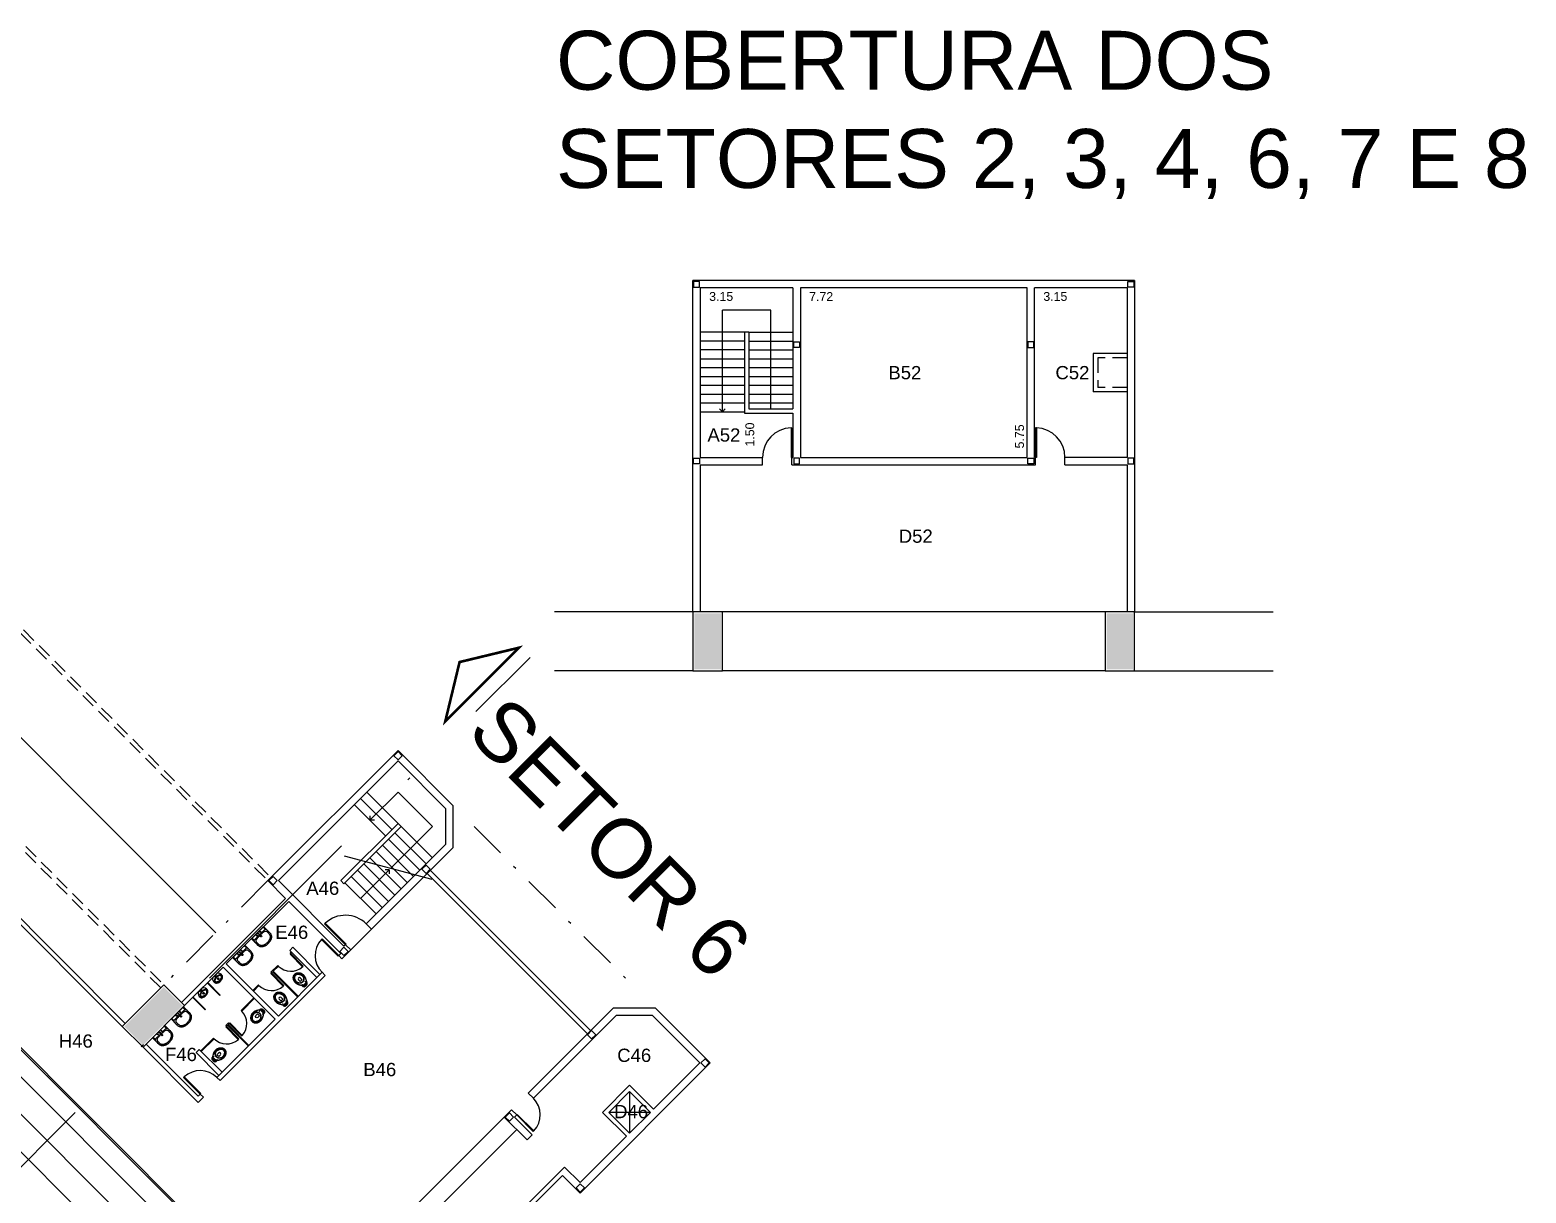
# Model space of a CAD drawing. Extents: x 1306 to 1544, y -75 to 211.
# Drawn here: x 1461 to 1511.8, y 171.7 to 211.2 of the extents above; entities that cross this region are included whole.
import ezdxf

# ---------------------------------------------------------------- set-up
doc = ezdxf.new("R2010")
doc.units = 0
doc.header["$LTSCALE"] = 2
doc.header["$PDMODE"] = 3
doc.linetypes.add('DASHDOT2', pattern=[12.7, 6.35, -3.175, 0, -3.175])
doc.linetypes.add('HIDDEN', pattern=[0.375, 0.25, -0.125])
doc.layers.get('0').update_dxf_attribs({"linetype": 'CONTINUOUS'})
doc.layers.get('DEFPOINTS').update_dxf_attribs({"linetype": 'CONTINUOUS'})
for name, color, linetype in [('01', 1, 'CONTINUOUS'), ('06', 6, 'CONTINUOUS'), ('ARQUIBANCADA-ARY', 2, 'CONTINUOUS'), ('DIVISÓRIAS-ARY', 2, 'CONTINUOUS'), ('ESQUADRIA-ARY', 2, 'CONTINUOUS'), ('HACHURAS-ARY', 9, 'CONTINUOUS'), ('INDIC-CORTE-TBS', 4, 'DASHDOT2'), ('INDICAÇÕES-ARY', 2, 'CONTINUOUS'), ('L_DECA', 7, 'CONTINUOUS'), ('PAREDE-ALTA-ARY', 1, 'CONTINUOUS'), ('PAREDE-BAIXA-ARY', 2, 'CONTINUOUS'), ('PEÇAS-SANIT-ARY', 7, 'CONTINUOUS'), ('PILARES-PRINC-ARY', 5, 'CONTINUOUS'), ('PILARES-SECUND-ARY', 5, 'CONTINUOUS'), ('PROJ-COBERTURA-ARY', 7, 'DASHDOT2'), ('PROJEÇÕES-VT-ARY', 7, 'HIDDEN'), ('RAMPA-INT-ARY', 7, 'CONTINUOUS'), ('RAMPA-PROJ-ARY', 7, 'HIDDEN'), ('TEXTO-PB-COR-ARY', 12, 'CONTINUOUS'), ('TEXTO-PB-COTAS-ARY', 12, 'CONTINUOUS'), ('TEXTOG-EP-ARY', 11, 'CONTINUOUS')]:
    doc.layers.add(name, color=color, linetype=linetype)
doc.styles.add('ARIAL', font='arial.ttf', dxfattribs={"height": 0.5})
doc.styles.add('SEM_ESCALA', font='arial.ttf')
doc.dimstyles.new('DIMTIC100-ARY', dxfattribs={"dimtxt": 0.3, "dimasz": 0.12, "dimexe": 0.1, "dimexo": 0.15, "dimgap": 0.1, "dimtad": 1, "dimjust": 1, "dimtoh": 1, "dimrnd": 0.01, "dimzin": 0, "dimdsep": 46, "dimtxsty": 'SEM_ESCALA', "dimblk1": 'NONE', "dimblk2": 'NONE', "dimsah": 1, "dimcen": -0.1, "dimdle": 0.06, "dimse1": 1, "dimse2": 1, "dimsd1": 1, "dimsd2": 1, "dimclrd": 1, "dimclre": 1, "dimclrt": 2, "dimadec": 0, "dimazin": 0, "dimtfac": 1, "dimtix": 1, "dimtmove": 2, "dimatfit": 3, "dimldrblk": 'NONE', "dimfxl": 1, "dimtolj": 1, "dimtzin": 0, "dimarcsym": 0})

# ---------------------------------------------------------------- blocks, each defined once
blk = doc.blocks.new('RAV10')
at = {"layer": 'L_DECA'}
blk.add_lwpolyline([(4.6, -12.9), (8.2, -12.9), (8.2, -12.9), (8.7, -13), (9.2, -13.2), (9.6, -13.5), (9.9, -14), (10.1, -14.3), (10.1, -14.3), (10.1, -14.3), (10.1, -14.3), (10.1, -14.3), (10.1, -14.3), (12.2, -18), (12.2, -18), (12.5, -18.6), (12.8, -19.1), (13.1, -19.6), (13.3, -20.1), (13.3, -20.1), (13.6, -20.6), (13.9, -21.1), (14.2, -21.5), (14.5, -22.1), (14.7, -22.6), (15, -23.1), (15.3, -23.6), (15.5, -24.1), (15.5, -24.1), (15.9, -24.8), (16.3, -25.6), (16.6, -26.3), (16.9, -27), (17.2, -27.8), (17.5, -28.6), (17.8, -29.4), (18, -30.2), (18, -30.2), (18.3, -31.4), (18.6, -32.6), (18.8, -33.9), (19, -35.2), (19.1, -36.4), (19.1, -37.7), (19.1, -39), (19, -40.3), (19, -40.3), (18.8, -41.6), (18.6, -42.9), (18.2, -44.2), (17.9, -45.5), (17.4, -46.8), (16.9, -48), (16.4, -49.3), (15.8, -50.4), (15.8, -50.4), (15.2, -51.4), (14.6, -52.3), (13.9, -53.1), (13.3, -53.9), (12.5, -54.8), (11.7, -55.5), (10.9, -56.3), (10.1, -57), (10.1, -57), (9, -57.8), (7.9, -58.5), (6.6, -59.1), (5.4, -59.6), (4.1, -60), (2.8, -60.3), (1.4, -60.4), (0, -60.5), (0, -60.5), (-1.4, -60.4), (-2.7, -60.3), (-4, -60), (-5.3, -59.6), (-6.6, -59.1), (-7.8, -58.5), (-9, -57.8), (-10.1, -57), (-10.1, -57), (-10.9, -56.3), (-11.7, -55.5), (-12.5, -54.8), (-13.2, -53.9), (-13.9, -53.1), (-14.5, -52.3), (-15.1, -51.4), (-15.7, -50.4), (-15.7, -50.4), (-16.3, -49.3), (-16.9, -48), (-17.4, -46.8), (-17.8, -45.5), (-18.2, -44.2), (-18.5, -42.9), (-18.7, -41.6), (-19, -40.3), (-19, -40.3), (-19, -39), (-19, -37.7), (-19, -36.4), (-18.9, -35.2), (-18.7, -33.9), (-18.5, -32.6), (-18.2, -31.4), (-17.9, -30.2), (-17.9, -30.2), (-17.7, -29.4), (-17.4, -28.6), (-17.1, -27.8), (-16.9, -27), (-16.6, -26.3), (-16.2, -25.6), (-15.8, -24.8), (-15.5, -24.1), (-15.5, -24.1), (-15.2, -23.6), (-15, -23.1), (-14.7, -22.6), (-14.4, -22.1), (-14.2, -21.5), (-13.9, -21.1), (-13.6, -20.6), (-13.3, -20.1), (-13.3, -20.1), (-13.1, -19.6), (-12.8, -19.1), (-12.4, -18.6), (-12.1, -18), (-10.1, -14.3), (-10.1, -14.3), (-10.1, -14.3), (-10.1, -14.3), (-10.1, -14.3), (-10.1, -14.3), (-9.8, -14), (-9.8, -14), (-9.6, -13.5), (-9.1, -13.2), (-8.6, -13), (-8.1, -12.9), (-4.5, -12.9)], dxfattribs=at)
at = {"layer": 'L_DECA', "color": 1}
for points in [[(12.2, -18), (13.3, -20.1), (13.3, -20.1), (13.6, -20.6), (13.8, -21.1), (14.1, -21.5), (14.3, -22.1), (14.5, -22.6), (14.7, -23.1), (15, -23.6), (15.2, -24.1), (15.2, -24.1), (15.5, -24.8), (15.9, -25.6), (16.2, -26.3), (16.6, -27.1), (16.9, -27.8), (17.1, -28.5), (17.4, -29.4), (17.6, -30.2), (17.6, -30.2), (17.9, -31.4), (18.1, -32.6), (18.3, -33.9), (18.5, -35.2), (18.5, -36.4), (18.5, -37.7), (18.5, -39), (18.4, -40.3), (18.4, -40.3), (18.2, -41.6), (17.9, -42.9), (17.6, -44.2), (17.2, -45.5), (16.7, -46.8), (16.2, -48), (15.6, -49.3), (15, -50.4), (15, -50.4), (14.4, -51.2), (13.9, -52), (13.3, -52.8), (12.8, -53.5), (12.2, -54.2), (11.5, -54.9), (10.9, -55.5), (10.1, -56.2), (10.1, -56.2), (9, -57.1), (7.9, -57.8), (6.6, -58.4), (5.4, -58.9), (4.1, -59.3), (2.8, -59.6), (1.4, -59.8), (0, -59.8), (0, -59.8), (-1.4, -59.8), (-2.7, -59.6), (-4.1, -59.3), (-5.3, -58.9), (-6.6, -58.4), (-7.8, -57.8), (-9, -57.1), (-10.1, -56.2), (-10.1, -56.2), (-10.8, -55.5), (-11.5, -54.9), (-12.1, -54.2), (-12.7, -53.5), (-13.3, -52.8), (-13.9, -52), (-14.4, -51.2), (-14.9, -50.4), (-14.9, -50.4), (-15.5, -49.3), (-16.1, -48), (-16.6, -46.8), (-17.1, -45.5), (-17.5, -44.2), (-17.9, -42.9), (-18.1, -41.6), (-18.3, -40.3), (-18.3, -40.3), (-18.4, -39.1), (-18.5, -37.7), (-18.5, -36.4), (-18.4, -35.2), (-18.2, -33.9), (-18, -32.6), (-17.8, -31.4), (-17.5, -30.2), (-17.5, -30.2), (-17.3, -29.4), (-17, -28.6), (-16.8, -27.8), (-16.5, -27.1), (-16.2, -26.3), (-15.8, -25.6), (-15.5, -24.8), (-15.2, -24.1), (-15.2, -24.1), (-15, -23.6), (-14.7, -23.1), (-14.5, -22.6), (-14.2, -22.1), (-14, -21.5), (-13.7, -21.1), (-13.5, -20.6), (-13.2, -20.1), (-12.1, -18)], [(-12.9, -30.2), (-12.9, -30.2), (-12.4, -29.3), (-11.9, -28.4), (-11.2, -27.7), (-10.6, -26.9), (-9.9, -26.2), (-9.2, -25.6), (-8.4, -25), (-7.5, -24.4), (-6.7, -23.9), (-5.8, -23.5), (-4.9, -23.1), (-3.9, -22.8), (-3, -22.6), (-2, -22.4), (-1, -22.3), (0, -22.2), (0, -22.2), (1, -22.3), (2, -22.4), (3, -22.6), (4, -22.8), (5, -23.1), (5.8, -23.5), (6.8, -23.9), (7.6, -24.4), (8.5, -25), (9.3, -25.6), (10, -26.2), (10.6, -26.9), (11.3, -27.7), (12, -28.4), (12.5, -29.3), (13, -30.2), (13, -30.2), (13.6, -31.3), (14, -32.6), (14.3, -33.8), (14.6, -35.1), (14.7, -36.4), (14.7, -37.7), (14.7, -39), (14.4, -40.3), (14.4, -40.3), (14.2, -41.6), (13.8, -42.9), (13.4, -44.2), (12.9, -45.5), (12.4, -46.8), (11.7, -48), (11.1, -49.3), (10.4, -50.4), (10.4, -50.4), (9.4, -51.7), (8.4, -52.8), (7.2, -53.8), (5.9, -54.6), (4.5, -55.2), (3.1, -55.8), (1.5, -56.1), (0, -56.2), (0, -56.2), (-1.5, -56.1), (-3.1, -55.8), (-4.4, -55.2), (-5.8, -54.6), (-7.1, -53.8), (-8.3, -52.8), (-9.3, -51.7), (-10.3, -50.4), (-10.3, -50.4), (-11, -49.3), (-11.7, -48), (-12.3, -46.8), (-12.8, -45.5), (-13.3, -44.2), (-13.7, -42.9), (-14.1, -41.6), (-14.4, -40.3), (-14.4, -40.3), (-14.6, -39), (-14.7, -37.7), (-14.6, -36.4), (-14.5, -35.1), (-14.2, -33.8), (-13.9, -32.6), (-13.5, -31.3), (-12.9, -30.2)], [(-12, -30.2), (-12, -30.2), (-11.5, -29.4), (-11, -28.6), (-10.4, -27.9), (-9.8, -27.2), (-9.1, -26.7), (-8.5, -26.1), (-7.7, -25.5), (-6.9, -25), (-6.1, -24.6), (-5.3, -24.2), (-4.5, -23.9), (-3.6, -23.6), (-2.8, -23.4), (-1.8, -23.2), (-0.9, -23.2), (0, -23.1), (0, -23.1), (0.9, -23.2), (1.9, -23.2), (2.8, -23.4), (3.6, -23.6), (4.5, -23.9), (5.4, -24.2), (6.2, -24.6), (7, -25), (7.7, -25.5), (8.5, -26.1), (9.2, -26.7), (9.8, -27.2), (10.4, -27.9), (11, -28.6), (11.5, -29.4), (12, -30.2), (12, -30.2), (12.7, -31.3), (13.2, -32.6), (13.6, -33.8), (13.9, -35), (14.1, -36.4), (14.1, -37.7), (14.1, -39), (13.9, -40.3), (13.9, -40.3), (13.6, -41.7), (13.2, -43), (12.8, -44.3), (12.3, -45.5), (11.7, -46.9), (11.1, -48.1), (10.4, -49.3), (9.6, -50.4), (9.6, -50.4), (8.8, -51.6), (7.8, -52.6), (6.7, -53.5), (5.5, -54.2), (4.2, -54.8), (2.8, -55.3), (1.5, -55.5), (0, -55.7), (0, -55.7), (-1.5, -55.5), (-2.8, -55.3), (-4.2, -54.8), (-5.4, -54.2), (-6.6, -53.5), (-7.7, -52.6), (-8.7, -51.6), (-9.6, -50.4), (-9.6, -50.4), (-10.3, -49.3), (-11, -48.1), (-11.7, -46.9), (-12.2, -45.5), (-12.7, -44.3), (-13.1, -43), (-13.5, -41.7), (-13.8, -40.3), (-13.8, -40.3), (-14, -39), (-14.1, -37.7), (-14, -36.4), (-13.9, -35), (-13.6, -33.8), (-13.2, -32.6), (-12.7, -31.3), (-12, -30.2)], [(-7.7, -9.4), (-8.1, -10.1), (-8.5, -10.8), (-8.6, -11.4), (-8.8, -12.2), (-8.8, -13.1)], [(-5.1, -12.9), (-5.1, -9.7), (-5.1, -7.8), (-5.1, -7.8), (-5.2, -7.6), (-5.3, -7.5), (-5.5, -7.4), (-5.9, -7.6), (-5.9, -7.6), (-6.4, -8), (-7.1, -8.6), (-7.7, -9.4)], [(5.1, -9.3), (5, -8.9), (4.6, -8.3), (3.9, -7.8), (3.1, -7.7), (0, -7.7), (-3.1, -7.7), (-3.1, -7.7), (-3.9, -7.8), (-4.5, -8.3), (-5, -8.9), (-5.1, -9.7)], [(4.6, -12.9), (4.6, -12.9), (4.2, -12.9), (3.9, -12.6), (3.6, -12.4), (3.6, -12), (3.6, -10.7), (3.6, -10.7), (3.6, -10.5), (3.6, -10.4), (3.7, -10.2), (3.9, -10.1), (3.9, -10.1), (3.9, -9.9), (3.9, -9.7), (3.8, -9.5), (3.6, -9.4), (0, -9.4), (-3.5, -9.4), (-3.5, -9.4), (-3.7, -9.5), (-3.9, -9.7), (-3.9, -9.9), (-3.8, -10.1), (-3.8, -10.1), (-3.6, -10.2), (-3.6, -10.4), (-3.5, -10.5), (-3.5, -10.7), (-3.5, -12), (-3.5, -12), (-3.6, -12.4), (-3.8, -12.6), (-4.1, -12.9), (-4.5, -12.9)], [(-4.5, -37), (-4.5, -29), (0, -29)], [(3.7, -10.3), (0, -10.3), (-3.6, -10.3)], [(4.6, -37), (4.6, -29), (0, -29)], [(5.1, -12.9), (5.1, -9.7), (5.1, -7.8), (5.1, -7.8), (5.2, -7.6), (5.3, -7.5), (5.5, -7.4), (5.9, -7.6), (5.9, -7.6), (6.4, -8), (7.1, -8.6), (7.7, -9.4)], [(7.7, -9.4), (8.1, -10.1), (8.5, -10.8), (8.6, -11.4), (8.8, -12.2), (8.8, -13.1)]]:
    blk.add_lwpolyline(points, dxfattribs=at)
at = {"layer": 'L_DECA', "color": 7}
for points in [[(10.1, -14.3), (10.1, -14.3), (10.1, -14.3), (10.1, -14.3), (10.1, -14.3), (10.1, -14.3), (9.6, -11.3), (9.6, -11.3), (9.3, -10.2), (8.9, -9.3), (8.3, -8.5), (7.7, -7.7), (6.9, -7), (6.1, -6.5), (5.1, -6.2), (4.1, -5.9), (4.1, -5.9), (3.6, -5.8), (3.1, -5.7), (2.6, -5.6), (2, -5.6), (1.5, -5.6), (1, -5.5), (0.5, -5.5), (0, -5.5), (0, -5.5), (-0.5, -5.5), (-1, -5.5), (-1.5, -5.6), (-2, -5.6), (-2.5, -5.6), (-3, -5.7), (-3.5, -5.8), (-4, -5.9), (-4, -5.9), (-5, -6.2), (-6, -6.5), (-6.9, -7), (-7.6, -7.7), (-8.2, -8.5), (-8.8, -9.3), (-9.3, -10.2), (-9.6, -11.3), (-10, -14.3), (-10, -14.3), (-10, -14.3), (-10, -14.3), (-10, -14.3), (-10.1, -14.3)], [(-4.5, -12.9), (0, -12.9)], [(4.6, -12.9), (0, -12.9)]]:
    blk.add_lwpolyline(points, dxfattribs=at)
at = {"layer": 'L_DECA', "color": 1}
for centre in [(-7.6, -17), (7.6, -17)]:
    blk.add_circle(centre, 0.672, dxfattribs=at)
blk.add_arc((0, -37), 4.56, 180, 0, dxfattribs=at)
blk = doc.blocks.new('DUO04')
at = {"layer": 'L_DECA'}
blk.add_line((-27.8, 0), (27.8, 0), dxfattribs=at)
at = {"layer": 'L_DECA', "color": 1}
for p, q in [((-26.5, -9.9), (-26.5, 0)), ((26.5, -9.9), (26.5, 0)), ((-26.5, -9.9), (0, -9.9)), ((26.5, -9.9), (0, -9.9))]:
    blk.add_line(p, q, dxfattribs=at)
at = {"layer": 'L_DECA', "color": 7}
for points in [[(-27.8, 0), (-27.8, 0), (-28.5, -0.1), (-29.1, -0.3), (-29.4, -0.8), (-29.5, -1.4), (-29.5, -23.9)], [(27.8, 0), (27.8, 0), (28.5, -0.1), (29.1, -0.3), (29.4, -0.8), (29.5, -1.4), (29.5, -23.9)], [(-29.5, -23.9), (-29.5, -29.7), (-29.5, -29.7), (-29.4, -32.1), (-28.9, -34.4), (-28.2, -36.5), (-27.2, -38.6), (-26.1, -40.5), (-24.7, -42.2), (-23.1, -43.8), (-21.3, -45.2), (-21.3, -45.2), (-20.2, -45.9), (-19.1, -46.6), (-18, -47.2), (-16.9, -47.9), (-15.7, -48.4), (-14.5, -49), (-13.3, -49.4), (-12.1, -49.9), (-10.8, -50.3), (-9.5, -50.5), (-8.2, -50.9), (-6.7, -51.1), (-4.8, -51.4), (-2.9, -51.5), (-1.4, -51.5), (0, -51.5)], [(29.5, -23.9), (29.5, -29.7), (29.5, -29.7), (29.4, -32.1), (28.9, -34.4), (28.2, -36.5), (27.2, -38.6), (26.1, -40.5), (24.7, -42.2), (23.1, -43.8), (21.3, -45.2), (21.3, -45.2), (20.2, -45.9), (19.1, -46.6), (18, -47.2), (16.9, -47.9), (15.7, -48.4), (14.5, -49), (13.3, -49.4), (12.1, -49.9), (10.8, -50.3), (9.5, -50.5), (8.2, -50.9), (6.7, -51.1), (4.8, -51.4), (2.9, -51.5), (1.4, -51.5), (0, -51.5)]]:
    blk.add_lwpolyline(points, dxfattribs=at)
at = {"layer": 'L_DECA', "color": 1}
for points in [[(-26.5, -9.9), (-26.9, -10), (-27.5, -10.1), (-28, -10.6), (-28.4, -11.2), (-28.7, -11.9), (-29, -12.7), (-29.2, -13.7), (-29.4, -15), (-29.5, -16.8)], [(0, -12.4), (0, -12.4), (-0.8, -12.4), (-1.4, -12.4), (-1.1, -12.4), (-1.8, -12.4), (-2.5, -12.4), (-3.3, -12.4), (-3.9, -12.4), (-4.7, -12.4), (-7.9, -12.4), (-8.6, -12.4), (-9.3, -12.4), (-10, -12.4), (-10.7, -12.4), (-11.4, -12.4), (-12, -12.4), (-12.7, -12.4), (-12.7, -12.4), (-13.7, -12.4), (-14.7, -12.5), (-15.8, -12.6), (-16.8, -12.8), (-17.8, -13), (-18.8, -13.2), (-19.8, -13.5), (-20.8, -13.7), (-20.8, -13.7), (-21.7, -14.1), (-22.6, -14.7), (-23.3, -15.4), (-23.9, -16.1), (-24.5, -17), (-24.8, -18), (-25.1, -19), (-25.2, -20), (-25.2, -20), (-25.2, -21.8), (-25.2, -23.1), (-25.2, -23.9)], [(-25.2, -23.9), (-25.2, -27.3), (-25.2, -29.6), (-25.2, -29.6), (-25, -31.4), (-24.8, -33.1), (-24.2, -34.8), (-23.5, -36.3), (-22.6, -37.8), (-21.6, -39.1), (-20.4, -40.4), (-19.1, -41.4), (-19.1, -41.4), (-18.1, -42.1), (-17.1, -42.7), (-16.2, -43.3), (-15.2, -43.9), (-14.1, -44.4), (-13, -44.8), (-11.9, -45.3), (-10.8, -45.7), (-9.7, -46.1), (-8.6, -46.4), (-6.7, -46.8), (-5.2, -47), (-3.3, -47.2), (-2.1, -47.2), (-1, -47.2), (0, -47.2)], [(0, -12.4), (0, -12.4), (0.8, -12.4), (1.4, -12.4), (1.1, -12.4), (1.8, -12.4), (2.5, -12.4), (3.3, -12.4), (3.9, -12.4), (4.7, -12.4), (7.9, -12.4), (8.6, -12.4), (9.3, -12.4), (10, -12.4), (10.7, -12.4), (11.4, -12.4), (12, -12.4), (12.7, -12.4), (12.7, -12.4), (13.7, -12.4), (14.7, -12.5), (15.8, -12.6), (16.8, -12.8), (17.8, -13), (18.8, -13.2), (19.8, -13.5), (20.8, -13.7), (20.8, -13.7), (21.7, -14.1), (22.6, -14.7), (23.3, -15.4), (23.9, -16.1), (24.5, -17), (24.8, -18), (25.1, -19), (25.2, -20), (25.2, -20), (25.2, -21.8), (25.2, -23.1), (25.2, -23.9)], [(25.2, -23.9), (25.2, -27.3), (25.2, -29.6), (25.2, -29.6), (25, -31.4), (24.8, -33.1), (24.2, -34.8), (23.5, -36.3), (22.6, -37.8), (21.6, -39.1), (20.4, -40.4), (19.1, -41.4), (19.1, -41.4), (18.1, -42.1), (17.1, -42.7), (16.2, -43.3), (15.2, -43.9), (14.1, -44.4), (13, -44.8), (11.9, -45.3), (10.8, -45.7), (9.7, -46.1), (8.6, -46.4), (6.7, -46.8), (5.2, -47), (3.3, -47.2), (2.1, -47.2), (1, -47.2), (0, -47.2)], [(26.5, -9.9), (26.9, -10), (27.5, -10.1), (28, -10.6), (28.4, -11.2), (28.7, -11.9), (29, -12.7), (29.2, -13.7), (29.4, -15), (29.5, -16.8)]]:
    blk.add_lwpolyline(points, dxfattribs=at)
for centre, radius in [((-8.5, -4.9), 1.75), ((0, -17), 2.25), ((0, -4.9), 1.75), ((0, -17), 0.981), ((8.5, -4.9), 1.75)]:
    blk.add_circle(centre, radius, dxfattribs=at)
blk = doc.blocks.new('MIC01')
at = {"layer": 'L_DECA'}
blk.add_line((-10, 0), (10, 0), dxfattribs=at)
at = {"layer": 'L_DECA', "color": 1}
for p, q in [((-5.3, 0), (-4.5, -2.2)), ((5.3, 0), (4.5, -2.2)), ((-4.5, -2.2), (0, -2.2)), ((4.5, -2.2), (0, -2.2))]:
    blk.add_line(p, q, dxfattribs=at)
for points in [[(0, -7.1, 0.058109), (-7, -8, 0.07175), (-12.3, -10.1, 0.106494), (-16.3, -13.6, 0.158235), (-17.4, -17.1, 0.158235)], [(0, -23.1, -0.04416), (-5.4, -22.6, -0.058504), (-9.4, -21.4, -0.100522), (-12.6, -19.1, -0.041446), (-13.7, -17.2, -0.101301), (-14.1, -15.3, -0.003595), (-14.1, -15.1)], [(17.4, -17.1, 0.158235), (16.3, -13.6, 0.106494), (12.3, -10.1, 0.07175), (7, -8, 0.058109), (0, -7.1, 0.058109)], [(0, -23.1, 0.04416), (5.4, -22.6, 0.058504), (9.4, -21.4, 0.100522), (12.6, -19.1, 0.041446), (13.7, -17.2, 0.101301), (14.1, -15.3, 0.003595), (14.1, -15.1)]]:
    blk.add_lwpolyline(points, format="xyb", dxfattribs=at)
at = {"layer": 'L_DECA'}
blk.add_lwpolyline([(-17.4, -17.1, 0.158235), (-16.3, -20.6, 0.106494), (-12.3, -24.1, 0.07175), (-7, -26.2, 0.058109), (0, -27, 0.058109), (7, -26.2, 0.07175), (12.3, -24.1, 0.106494), (16.3, -20.6, 0.158235), (17.4, -17.1, 0.158235)], format="xyb", dxfattribs=at)
at = {"layer": 'L_DECA', "color": 1}
blk.add_lwpolyline([(0, -9, 0.056411), (-5.8, -9.7, 0.070161), (-10.3, -11.4, 0.106104), (-13.6, -14.3, 0.161988), (-14.5, -17.1, 0.161988), (-13.6, -19.9, 0.106104), (-10.3, -22.8, 0.070161), (-5.8, -24.5, 0.056411), (0, -25.1, 0.056411), (5.8, -24.5, 0.070161), (10.3, -22.8, 0.106104), (13.6, -19.9, 0.161988), (14.5, -17.1, 0.161988), (13.6, -14.3, 0.106104), (10.3, -11.4, 0.070161), (5.8, -9.7, 0.056411)], format="xyb", close=True, dxfattribs=at)
for centre, radius in [((-2, -14.6), 0.51), ((-2, -16.7), 0.51), ((0, -4.7), 1.76), ((0, -4.7), 0.844), ((0, -13.6), 0.51), ((0, -15.7), 0.51), ((0, -17.8), 0.51), ((2, -14.6), 0.51), ((2, -16.7), 0.51)]:
    blk.add_circle(centre, radius, dxfattribs=at)
at = {"layer": 'L_DECA'}
for centre, start, end in [((-2.6, -13.5), 118.7979, 195.9069), ((2.6, -13.5), 344.0931, 61.2021)]:
    blk.add_arc(centre, 15.4, start, end, dxfattribs=at)
blk = doc.blocks.new('*D41')
at = {"layer": 'DEFPOINTS', "color": 0, "linetype": 'ByBlock', "ltscale": 0.5}
for p in [(1480.288, 200.461), (1480.288, 198.961), (1480.726, 198.961)]:
    blk.add_point(p, dxfattribs=at)
at = {"color": 2, "linetype": 'ByBlock', "ltscale": 0.5, "insert": (1480.473, 199.736), "char_height": 0.3, "attachment_point": 5, "rotation": 90, "style": 'SEM_ESCALA'}
blk.add_mtext('\\A1;1.50', dxfattribs=at)
blk = doc.blocks.new('_NONE')
at = {"color": 0, "linetype": 'ByBlock', "ltscale": 0.5}
blk.add_circle((0, 0), 0.25, dxfattribs=at)
blk = doc.blocks.new('*D42')
at = {"layer": 'DEFPOINTS', "color": 0, "linetype": 'ByBlock', "ltscale": 0.5}
for p in [(1478.788, 204.711), (1481.938, 204.711), (1481.938, 204.169)]:
    blk.add_point(p, dxfattribs=at)
at = {"color": 2, "linetype": 'ByBlock', "ltscale": 0.5, "insert": (1479.499, 204.422), "char_height": 0.3, "attachment_point": 5, "style": 'SEM_ESCALA'}
blk.add_mtext('\\A1;3.15', dxfattribs=at)
blk = doc.blocks.new('*D43')
at = {"layer": 'DEFPOINTS', "color": 0, "linetype": 'ByBlock', "ltscale": 0.5}
for p in [(1482.188, 204.711), (1489.913, 204.711), (1489.913, 204.169)]:
    blk.add_point(p, dxfattribs=at)
at = {"color": 2, "linetype": 'ByBlock', "ltscale": 0.5, "insert": (1482.895, 204.42), "char_height": 0.3, "attachment_point": 5, "style": 'SEM_ESCALA'}
blk.add_mtext('\\A1;7.72', dxfattribs=at)
blk = doc.blocks.new('*D44')
at = {"layer": 'DEFPOINTS', "color": 0, "linetype": 'ByBlock', "ltscale": 0.5}
for p in [(1490.138, 204.711), (1493.288, 204.711), (1493.288, 204.169)]:
    blk.add_point(p, dxfattribs=at)
at = {"color": 2, "linetype": 'ByBlock', "ltscale": 0.5, "insert": (1490.849, 204.422), "char_height": 0.3, "attachment_point": 5, "style": 'SEM_ESCALA'}
blk.add_mtext('\\A1;3.15', dxfattribs=at)
blk = doc.blocks.new('*D45')
at = {"layer": 'DEFPOINTS', "color": 0, "linetype": 'ByBlock', "ltscale": 0.5}
for p in [(1489.888, 204.711), (1489.888, 204.711), (1489.888, 198.961)]:
    blk.add_point(p, dxfattribs=at)
at = {"color": 2, "linetype": 'ByBlock', "ltscale": 0.5, "insert": (1489.636, 199.672), "char_height": 0.3, "attachment_point": 5, "rotation": 90, "style": 'SEM_ESCALA'}
blk.add_mtext('\\A1;5.75', dxfattribs=at)

msp = doc.modelspace()

# ---------------------------------------------------------------- hatches: boundary and pattern name
at = {"layer": 'HACHURAS-ARY', "ltscale": 0.5}
for points in [[(1484.488, 191.412), (1483.588, 191.412), (1483.588, 189.512), (1484.488, 189.512)], [(1498.488, 191.412), (1497.588, 191.412), (1497.588, 189.512), (1498.488, 189.512)], [(1466.204, 178.097), (1465.568, 178.734), (1464.224, 177.39), (1464.86, 176.754)]]:
    msp.add_hatch(color=256, dxfattribs=at).paths.add_polyline_path(points)

# ---------------------------------------------------------------- linework, layer by layer
at = {"layer": '01', "ltscale": 0.5}
for p, q in [((1482.202, 174.58), (1481.389, 175.393)), ((1482.096, 174.474), (1481.389, 175.181)), ((1481.283, 173.66), (1480.47, 174.474)), ((1481.389, 173.766), (1480.682, 174.474))]:
    msp.add_line(p, q, dxfattribs=at)
at = {"layer": '06', "ltscale": 0.5}
for p, q in [((1484.538, 198.262), (1484.439, 198.361)), ((1484.538, 198.262), (1484.637, 198.361)), ((1472.578, 184.401), (1472.578, 184.541)), ((1472.578, 184.401), (1472.718, 184.401)), ((1473.221, 182.71), (1473.081, 182.71)), ((1473.221, 182.71), (1473.221, 182.57))]:
    msp.add_line(p, q, dxfattribs=at)
at = {"layer": 'ARQUIBANCADA-ARY'}
for p, q in [((1453.174, 183.212), (1480.581, 155.805)), ((1452.801, 182.312), (1479.681, 155.432)), ((1452.429, 181.412), (1478.781, 155.059))]:
    msp.add_line(p, q, dxfattribs=at)
at = {"layer": 'DIVISÓRIAS-ARY'}
for p, q in [((1486.871, 197.712), (1486.871, 196.712)), ((1486.871, 197.712), (1486.901, 197.712)), ((1486.901, 197.712), (1486.901, 196.712)), ((1495.176, 197.712), (1495.176, 196.712)), ((1495.206, 197.712), (1495.176, 197.712)), ((1495.206, 197.712), (1495.206, 196.712)), ((1486.871, 196.712), (1486.901, 196.712)), ((1495.206, 196.712), (1495.176, 196.712)), ((1471.051, 180.894), (1471.03, 180.873)), ((1471.03, 180.873), (1471.737, 180.166)), ((1471.051, 180.894), (1471.758, 180.187)), ((1469.895, 179.922), (1469.86, 179.886)), ((1469.916, 179.901), (1469.881, 179.865)), ((1470.921, 180.339), (1470.942, 180.36)), ((1470.921, 180.339), (1471.486, 179.773)), ((1470.942, 180.36), (1471.507, 179.795)), ((1471.758, 180.187), (1471.737, 180.166)), ((1469.435, 179.462), (1469.202, 179.229)), ((1469.457, 179.441), (1469.28, 179.264)), ((1469.457, 179.441), (1469.435, 179.462)), ((1470.305, 179.442), (1469.86, 179.886)), ((1469.881, 179.865), (1469.86, 179.844)), ((1470.283, 179.42), (1469.86, 179.844)), ((1470.283, 179.42), (1470.305, 179.442)), ((1471.486, 179.773), (1471.507, 179.795)), ((1469.647, 178.784), (1469.202, 179.229)), ((1469.223, 179.208), (1469.202, 179.186)), ((1469.626, 178.763), (1469.202, 179.186)), ((1469.259, 179.243), (1469.223, 179.208)), ((1469.259, 179.243), (1470.107, 178.394)), ((1469.28, 179.264), (1470.128, 178.416)), ((1466.564, 178.388), (1466.988, 177.963)), ((1467.045, 178.868), (1467.469, 178.444)), ((1467.059, 178.883), (1467.483, 178.458)), ((1467.469, 178.444), (1467.483, 178.458)), ((1468.778, 178.805), (1468.587, 178.614)), ((1468.799, 178.783), (1468.608, 178.592)), ((1468.799, 178.783), (1468.778, 178.805)), ((1469.626, 178.763), (1469.647, 178.784)), ((1466.55, 178.374), (1466.974, 177.949)), ((1466.974, 177.949), (1466.988, 177.963)), ((1468.191, 177.935), (1468.622, 178.366)), ((1468.212, 177.914), (1468.191, 177.935)), ((1468.212, 177.914), (1468.643, 178.345)), ((1467.767, 177.511), (1467.675, 177.419)), ((1468.12, 176.974), (1467.675, 177.419)), ((1467.696, 177.397), (1467.675, 177.376)), ((1468.098, 176.952), (1467.675, 177.376)), ((1467.731, 177.433), (1467.696, 177.397)), ((1467.788, 177.489), (1467.752, 177.454)), ((1468.212, 177.066), (1467.767, 177.511)), ((1467.788, 177.489), (1467.809, 177.511)), ((1468.233, 177.087), (1467.809, 177.511)), ((1467.25, 176.994), (1466.819, 176.563)), ((1467.272, 176.973), (1466.84, 176.542)), ((1467.272, 176.973), (1467.25, 176.994)), ((1468.098, 176.952), (1468.12, 176.974)), ((1468.233, 177.087), (1468.212, 177.066)), ((1466.261, 175.679), (1466.24, 175.658)), ((1466.24, 175.658), (1466.805, 175.092)), ((1466.261, 175.679), (1466.826, 175.113)), ((1466.826, 175.113), (1466.805, 175.092)), ((1477.574, 174.406), (1477.553, 174.385)), ((1478.118, 173.82), (1477.553, 174.385)), ((1478.139, 173.841), (1477.574, 174.406)), ((1478.139, 173.841), (1478.118, 173.82))]:
    msp.add_line(p, q, dxfattribs=at)
at = {"layer": 'DIVISÓRIAS-ARY', "color": 7, "ltscale": 0.5}
for centre, radius, start, end in [((1486.901, 196.712), 1, 91.7191, 180), ((1495.176, 196.712), 1, 0, 88.2809), ((1471.737, 180.166), 1, 45, 133.2809), ((1471.507, 179.795), 0.8, 137.1491, 225), ((1469.881, 179.865), 0.6, 225, 312.134), ((1469.223, 179.208), 0.6, 225, 312.134), ((1467.788, 177.489), 0.6, 317.866, 45), ((1467.696, 177.397), 0.6, 225, 312.134), ((1466.805, 175.092), 0.8, 45, 132.8509), ((1477.553, 174.385), 0.8, 317.1491, 45)]:
    msp.add_arc(centre, radius, start, end, dxfattribs=at)
at = {"layer": 'ESQUADRIA-ARY'}
for p, q in [((1453.512, 183.794), (1481.163, 156.142)), ((1453.547, 183.829), (1481.199, 156.178)), ((1477.129, 174.314), (1472.285, 169.471)), ((1477.553, 173.89), (1472.709, 169.047))]:
    msp.add_line(p, q, dxfattribs=at)
at = {"layer": 'INDIC-CORTE-TBS', "ltscale": 0.5}
msp.add_line((1376.607, 88.518), (1478.006, 189.917), dxfattribs=at)
at = {"layer": 'INDIC-CORTE-TBS', "linetype": 'Continuous', "ltscale": 0.5, "const_width": 0.0899}
msp.add_lwpolyline([(1475.126, 187.744), (1475.613, 189.762), (1477.631, 190.249)], close=True, dxfattribs=at)
at = {"layer": 'INDICAÇÕES-ARY', "ltscale": 0.5}
for p, q in [((1486.188, 201.712), (1484.538, 201.712)), ((1484.538, 198.262), (1484.538, 201.712)), ((1486.188, 198.362), (1486.188, 201.712)), ((1472.578, 184.401), (1473.522, 185.345)), ((1474.689, 184.179), (1473.522, 185.345)), ((1473.266, 182.756), (1474.689, 184.179)), ((1473.221, 182.71), (1472.25, 181.739)), ((1472.621, 180.696), (1471.914, 179.989)), ((1481.389, 175.181), (1481.389, 173.766)), ((1482.096, 174.474), (1480.682, 174.474))]:
    msp.add_line(p, q, dxfattribs=at)
at = {"layer": 'INDICAÇÕES-ARY'}
msp.add_line((1474.677, 182.378), (1471.705, 183.174), dxfattribs=at)
at = {"layer": 'PAREDE-ALTA-ARY'}
for p, q in [((1498.538, 202.712), (1483.538, 202.712)), ((1483.538, 191.462), (1483.538, 202.712)), ((1483.788, 202.462), (1483.788, 196.712)), ((1486.938, 202.462), (1483.788, 202.462)), ((1486.938, 202.462), (1486.938, 198.362)), ((1487.188, 202.462), (1487.188, 196.712)), ((1494.888, 202.462), (1487.188, 202.462)), ((1494.888, 196.712), (1494.888, 202.462)), ((1498.288, 202.462), (1495.138, 202.462)), ((1495.138, 196.712), (1495.138, 202.462)), ((1498.288, 202.462), (1498.288, 196.712)), ((1498.538, 202.712), (1498.538, 191.462)), ((1485.438, 200.962), (1485.288, 200.962)), ((1485.288, 200.962), (1485.288, 198.212)), ((1485.438, 200.962), (1485.438, 198.362)), ((1498.288, 200.087), (1498.288, 199.087)), ((1485.288, 198.212), (1486.938, 198.212)), ((1485.438, 198.362), (1486.938, 198.362)), ((1486.938, 198.212), (1486.938, 196.712)), ((1483.788, 196.712), (1485.901, 196.712)), ((1485.901, 196.462), (1485.901, 196.712)), ((1486.901, 196.712), (1486.938, 196.712)), ((1486.901, 196.462), (1486.901, 196.712)), ((1487.188, 196.712), (1494.888, 196.712)), ((1495.176, 196.712), (1495.138, 196.712)), ((1495.176, 196.712), (1495.138, 196.712)), ((1495.176, 196.462), (1495.176, 196.712)), ((1498.288, 196.712), (1496.176, 196.712)), ((1496.176, 196.462), (1496.176, 196.712)), ((1483.788, 196.462), (1483.788, 191.462)), ((1483.788, 196.462), (1485.901, 196.462)), ((1486.901, 196.462), (1495.176, 196.462)), ((1496.176, 196.462), (1498.288, 196.462)), ((1498.288, 196.462), (1498.288, 191.462)), ((1483.538, 191.462), (1478.833, 191.462)), ((1497.538, 191.462), (1484.538, 191.462)), ((1498.538, 191.462), (1503.244, 191.462)), ((1483.538, 189.462), (1478.833, 189.462)), ((1497.538, 189.462), (1484.538, 189.462)), ((1498.538, 189.462), (1503.244, 189.462)), ((1469.103, 182.34), (1473.522, 186.76)), ((1475.396, 184.886), (1473.522, 186.76)), ((1473.522, 186.406), (1469.457, 182.34)), ((1475.146, 184.782), (1473.522, 186.406)), ((1475.146, 183.575), (1475.146, 184.782)), ((1475.396, 183.471), (1475.396, 184.886)), ((1473.522, 184.285), (1471.578, 182.34)), ((1473.629, 184.179), (1471.684, 182.234)), ((1473.629, 184.179), (1473.522, 184.285)), ((1475.146, 183.575), (1472.444, 180.873)), ((1475.396, 183.471), (1472.621, 180.696)), ((1469.103, 182.34), (1469.704, 181.739)), ((1469.457, 182.34), (1471.684, 180.113)), ((1471.578, 182.34), (1471.684, 182.234)), ((1469.704, 181.739), (1466.169, 178.204)), ((1469.81, 181.633), (1467.689, 179.512)), ((1469.81, 181.633), (1471.578, 179.865)), ((1472.444, 180.873), (1472.621, 180.696)), ((1471.914, 179.989), (1471.613, 179.688)), ((1471.737, 180.166), (1471.684, 180.113)), ((1471.737, 180.166), (1471.914, 179.989)), ((1467.583, 179.406), (1466.275, 178.097)), ((1467.583, 179.406), (1469.351, 177.638)), ((1467.689, 179.512), (1469.457, 177.744)), ((1471.578, 179.865), (1471.507, 179.795)), ((1471.507, 179.795), (1471.613, 179.688)), ((1467.477, 175.552), (1471.048, 179.123)), ((1470.942, 179.229), (1469.457, 177.744)), ((1470.942, 179.229), (1471.048, 179.123)), ((1477.942, 175.128), (1480.841, 178.027)), ((1480.841, 178.027), (1482.255, 178.027)), ((1484.129, 176.153), (1482.255, 178.027)), ((1469.351, 177.638), (1467.371, 175.658)), ((1478.119, 174.951), (1480.945, 177.777)), ((1480.945, 177.777), (1482.152, 177.777)), ((1483.776, 176.153), (1482.152, 177.777)), ((1464.86, 176.683), (1466.734, 174.809)), ((1464.966, 176.789), (1466.734, 175.022)), ((1484.129, 176.153), (1479.71, 171.734)), ((1483.776, 176.153), (1482.202, 174.58)), ((1467.477, 175.552), (1467.371, 175.658)), ((1481.389, 175.393), (1480.47, 174.474)), ((1466.805, 175.092), (1466.734, 175.022)), ((1466.734, 174.809), (1466.911, 174.986)), ((1466.805, 175.092), (1466.911, 174.986)), ((1478.119, 174.951), (1477.942, 175.128)), ((1481.389, 175.181), (1480.682, 174.474)), ((1477.129, 174.314), (1477.376, 174.562)), ((1477.907, 173.537), (1477.129, 174.314)), ((1477.553, 174.385), (1477.376, 174.562)), ((1477.482, 174.314), (1477.553, 174.385)), ((1478.083, 173.713), (1477.482, 174.314)), ((1482.096, 174.474), (1481.389, 173.766)), ((1478.083, 173.713), (1477.907, 173.537)), ((1481.283, 173.66), (1479.71, 172.087)), ((1479.179, 172.617), (1475.467, 168.905)), ((1479.109, 172.335), (1475.573, 168.799)), ((1479.71, 171.734), (1479.109, 172.335)), ((1479.71, 172.087), (1479.179, 172.617))]:
    msp.add_line(p, q, dxfattribs=at)
at = {"layer": 'PAREDE-BAIXA-ARY'}
for p, q in [((1453.919, 187.624), (1464.153, 177.39)), ((1464.259, 177.496), (1454.105, 187.651)), ((1479.957, 177.143), (1474.512, 182.588)), ((1480.063, 177.249), (1474.618, 182.694)), ((1469.952, 180.077), (1469.845, 179.971)), ((1469.845, 179.971), (1470.765, 179.052)), ((1469.952, 180.077), (1470.871, 179.158)), ((1467.731, 177.433), (1468.438, 176.726)), ((1467.752, 177.454), (1468.46, 176.747)), ((1466.77, 176.613), (1466.664, 176.506)), ((1466.664, 176.506), (1467.441, 175.729)), ((1466.77, 176.613), (1467.547, 175.835))]:
    msp.add_line(p, q, dxfattribs=at)
at = {"layer": 'PILARES-PRINC-ARY'}
for points in [[(1484.538, 191.462), (1483.538, 191.462), (1483.538, 189.462), (1484.538, 189.462)], [(1498.538, 191.462), (1497.538, 191.462), (1497.538, 189.462), (1498.538, 189.462)], [(1464.86, 176.683), (1466.275, 178.097), (1465.568, 178.805), (1464.153, 177.39)]]:
    msp.add_lwpolyline(points, close=True, dxfattribs=at)
at = {"layer": 'PILARES-SECUND-ARY'}
for points in [[(1483.763, 202.687), (1483.563, 202.687), (1483.563, 202.487), (1483.763, 202.487)], [(1498.313, 202.687), (1498.513, 202.687), (1498.513, 202.487), (1498.313, 202.487)], [(1486.963, 200.637), (1487.163, 200.637), (1487.163, 200.437), (1486.963, 200.437)], [(1495.113, 200.637), (1494.913, 200.637), (1494.913, 200.437), (1495.113, 200.437)], [(1483.763, 196.487), (1483.563, 196.487), (1483.563, 196.687), (1483.763, 196.687)], [(1486.963, 196.487), (1487.163, 196.487), (1487.163, 196.687), (1486.963, 196.687)], [(1495.113, 196.487), (1494.913, 196.487), (1494.913, 196.687), (1495.113, 196.687)], [(1498.313, 196.487), (1498.513, 196.487), (1498.513, 196.687), (1498.313, 196.687)], [(1473.664, 186.583), (1473.522, 186.724), (1473.381, 186.583), (1473.522, 186.441)], [(1469.28, 182.199), (1469.138, 182.34), (1469.28, 182.482), (1469.421, 182.34)], [(1474.477, 182.87), (1474.618, 182.729), (1474.477, 182.588), (1474.336, 182.729)], [(1471.543, 179.936), (1471.684, 179.795), (1471.825, 179.936), (1471.684, 180.077)], [(1480.24, 177.108), (1480.099, 177.249), (1479.957, 177.108), (1480.099, 176.966)], [(1483.952, 176.294), (1484.094, 176.153), (1483.952, 176.012), (1483.811, 176.153)], [(1477.305, 174.173), (1477.164, 174.314), (1477.305, 174.456), (1477.447, 174.314)], [(1479.568, 171.91), (1479.71, 171.769), (1479.851, 171.91), (1479.71, 172.052)]]:
    msp.add_lwpolyline(points, close=True, dxfattribs=at)
at = {"layer": 'PROJ-COBERTURA-ARY', "ltscale": 0.1}
for p, q in [((1476.103, 184.179), (1481.548, 178.734)), ((1469.103, 182.34), (1465.568, 178.805))]:
    msp.add_line(p, q, dxfattribs=at)
at = {"layer": 'PROJEÇÕES-VT-ARY', "linetype": 'HIDDEN'}
for p, q in [((1498.288, 200.087), (1497.288, 200.087)), ((1497.288, 200.087), (1497.288, 199.087)), ((1498.288, 199.087), (1497.288, 199.087))]:
    msp.add_line(p, q, dxfattribs=at)
at = {"layer": 'RAMPA-INT-ARY'}
for p, q in [((1485.288, 200.962), (1483.788, 200.962)), ((1485.438, 200.962), (1486.938, 200.962)), ((1485.288, 200.662), (1483.788, 200.662)), ((1485.288, 200.362), (1483.788, 200.362)), ((1485.438, 200.662), (1486.938, 200.662)), ((1485.438, 200.362), (1486.938, 200.362)), ((1497.138, 200.237), (1497.138, 198.937)), ((1498.288, 200.237), (1497.138, 200.237)), ((1483.788, 200.062), (1485.288, 200.062)), ((1483.788, 199.762), (1485.288, 199.762)), ((1485.438, 200.062), (1486.938, 200.062)), ((1485.438, 199.762), (1486.938, 199.762)), ((1483.788, 199.462), (1485.288, 199.462)), ((1485.438, 199.462), (1486.938, 199.462)), ((1483.788, 199.162), (1485.288, 199.162)), ((1483.788, 198.862), (1485.288, 198.862)), ((1485.438, 199.162), (1486.938, 199.162)), ((1485.438, 198.862), (1486.938, 198.862)), ((1498.288, 198.937), (1497.138, 198.937)), ((1483.788, 198.562), (1485.288, 198.562)), ((1483.788, 198.262), (1485.288, 198.262)), ((1485.438, 198.562), (1486.938, 198.562)), ((1473.31, 184.073), (1472.25, 185.133)), ((1473.522, 184.285), (1472.462, 185.345)), ((1473.098, 183.86), (1472.038, 184.921)), ((1473.416, 183.966), (1474.477, 182.906)), ((1473.629, 184.179), (1474.689, 183.118)), ((1472.992, 183.542), (1474.053, 182.482)), ((1473.204, 183.754), (1474.265, 182.694)), ((1472.568, 183.118), (1473.629, 182.057)), ((1472.78, 183.33), (1473.841, 182.269)), ((1471.931, 182.482), (1472.992, 181.421)), ((1472.144, 182.694), (1473.204, 181.633)), ((1472.356, 182.906), (1473.416, 181.845)), ((1471.719, 182.269), (1472.78, 181.209))]:
    msp.add_line(p, q, dxfattribs=at)
msp.add_lwpolyline([(1467.335, 180.572), (1456.809, 191.099, 0.738139), (1450.895, 187.973, 0.738139)], format="xyb", dxfattribs=at)
at = {"layer": 'RAMPA-PROJ-ARY'}
for points in [[(1448.243, 187.774, -0.719528), (1458.682, 192.973), (1469.209, 182.446)], [(1448.394, 187.774, -0.720853), (1458.576, 192.867), (1469.103, 182.34)]]:
    msp.add_lwpolyline(points, format="xyb", dxfattribs=at)
for points in [[(1455.041, 189.331), (1465.568, 178.805)], [(1465.461, 178.699), (1455.307, 188.853)]]:
    msp.add_lwpolyline(points, dxfattribs=at)

# ---------------------------------------------------------------- block references
at = {"layer": 'PEÇAS-SANIT-ARY', "ltscale": 0.5, "yscale": 0.01, "zscale": 0.01}
for name, p, xscale, rotation in [('DUO04', (1468.75, 180.573), 0.01, 45), ('DUO04', (1468.114, 179.937), 0.01, 45), ('RAV10', (1470.441, 178.74), 0.01, 225), ('RAV10', (1469.784, 178.082), 0.01, 225), ('DUO04', (1466.028, 177.851), 0.01, 45), ('RAV10', (1468.992, 177.986), -0.01, 315), ('DUO04', (1465.391, 177.214), 0.01, 45), ('RAV10', (1467.2, 176.193), 0.01, 135)]:
    msp.add_blockref(name, p, dxfattribs=dict(at, xscale=xscale, rotation=rotation))
at = {"layer": 'PEÇAS-SANIT-ARY', "xscale": 0.01, "yscale": 0.01, "zscale": 0.01, "rotation": 44.95691747506324}
for p in [(1467.3, 179.123), (1466.805, 178.628)]:
    msp.add_blockref('MIC01', p, dxfattribs=at)

# ---------------------------------------------------------------- texts
at = {"layer": 'TEXTO-PB-COR-ARY', "style": 'ARIAL'}
for s, p in [('B52', (1490.178, 199.363)), ('C52', (1495.853, 199.363)), ('A52', (1484.032, 197.246)), ('D52', (1490.531, 193.811)), ('A46', (1470.407, 181.858)), ('E46', (1469.354, 180.363)), ('H46', (1462.001, 176.67)), ('F46', (1465.607, 176.215)), ('C46', (1480.968, 176.186)), ('B46', (1472.343, 175.703)), ('D46', (1480.862, 174.275))]:
    msp.add_text(s, height=0.45, dxfattribs=at).set_placement(p)
at = {"layer": 'TEXTOG-EP-ARY', "style": 'ARIAL'}
msp.add_text('SETOR 6', height=2, rotation=315, dxfattribs=at).set_placement((1475.796, 187.33))
at = {"layer": 'TEXTOG-EP-ARY', "insert": (1478.886, 211.194), "char_height": 2, "width": 38.84573, "attachment_point": 1, "style": 'ARIAL'}
msp.add_mtext('COBERTURA DOS\\PSETORES 2, 3, 4, 6, 7 E 8', dxfattribs=at)

# ---------------------------------------------------------------- dimensions: what is measured, and where the dimension line sits
at = {"layer": 'TEXTO-PB-COTAS-ARY', "ltscale": 0.5}
for base, p1, p2, picture, middle, set_off in [((1486.938, 201.921), (1483.788, 202.462), (1486.938, 202.462), '*D42', (1484.499, 202.174), (5, -2.249)), ((1494.913324235, 201.920625942), (1487.188324235, 202.462211182), (1494.913324235, 202.462211182), '*D43', (1487.895193267, 202.171239857), (5, -2.248558514)), ((1498.288, 201.921), (1495.138, 202.462), (1498.288, 202.462), '*D44', (1495.849, 202.174), (5, -2.249))]:
    dim = msp.add_linear_dim(base=base, p1=p1, p2=p2, dimstyle='DIMTIC100-ARY', dxfattribs=at)
    dim.commit()
    dim.dimension.update_dxf_attribs({"geometry": picture, "text_midpoint": middle, "insert": set_off})
for base, p1, p2, picture, middle in [((1494.888, 202.462), (1494.888, 196.712), (1494.888, 202.462), '*D45', (1494.636, 197.423)), ((1485.726, 196.712), (1485.288, 198.212), (1485.288, 196.712), '*D41', (1485.473, 197.488))]:
    dim = msp.add_linear_dim(base=base, p1=p1, p2=p2, angle=90, dimstyle='DIMTIC100-ARY', dxfattribs=at)
    dim.commit()
    dim.dimension.update_dxf_attribs({"geometry": picture, "text_midpoint": middle, "insert": (5, -2.249)})

doc.saveas('drawing.dxf')
